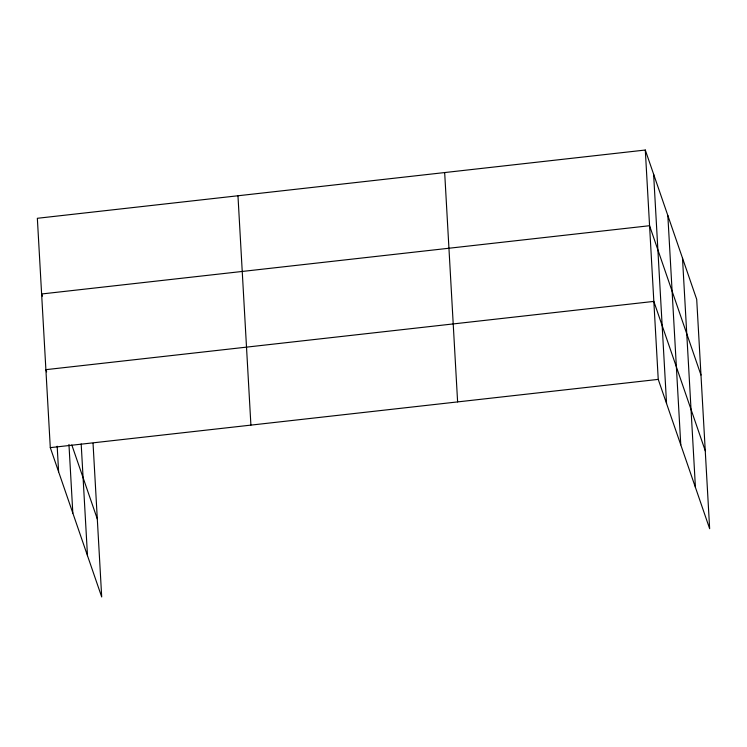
<?xml version="1.0" encoding="UTF-8"?>
<svg xmlns="http://www.w3.org/2000/svg" width="747" height="747" viewBox="0 0 747 747"><rect width="100%" height="100%" fill="white"/><g stroke="black" fill="none" stroke-linecap="round" stroke-linejoin="round"><path stroke-width="1.12" d="M645.296 150.035L658.238 379.383L709.65 528.708L696.708 299.36L645.296 150.035L37.35 218.292L50.292 447.64L101.704 596.965L93.039 443.307M50.292 447.64L658.238 379.383M700.975 375.041L649.563 225.715L41.617 293.982L42.374 296.176M705.252 450.73L653.83 301.405L45.894 369.662L46.65 371.866M71.815 444.96L97.306 518.988M682.487 258.06L695.429 487.408M667.837 215.5L680.778 444.857M653.616 174.2L666.557 403.557M444.67 172.557L457.612 401.905M237.966 195.77L250.908 425.118M81.18 443.923L87.483 555.665M68.957 444.446L72.832 513.114M57.174 446.211L58.611 471.815"/></g></svg>
